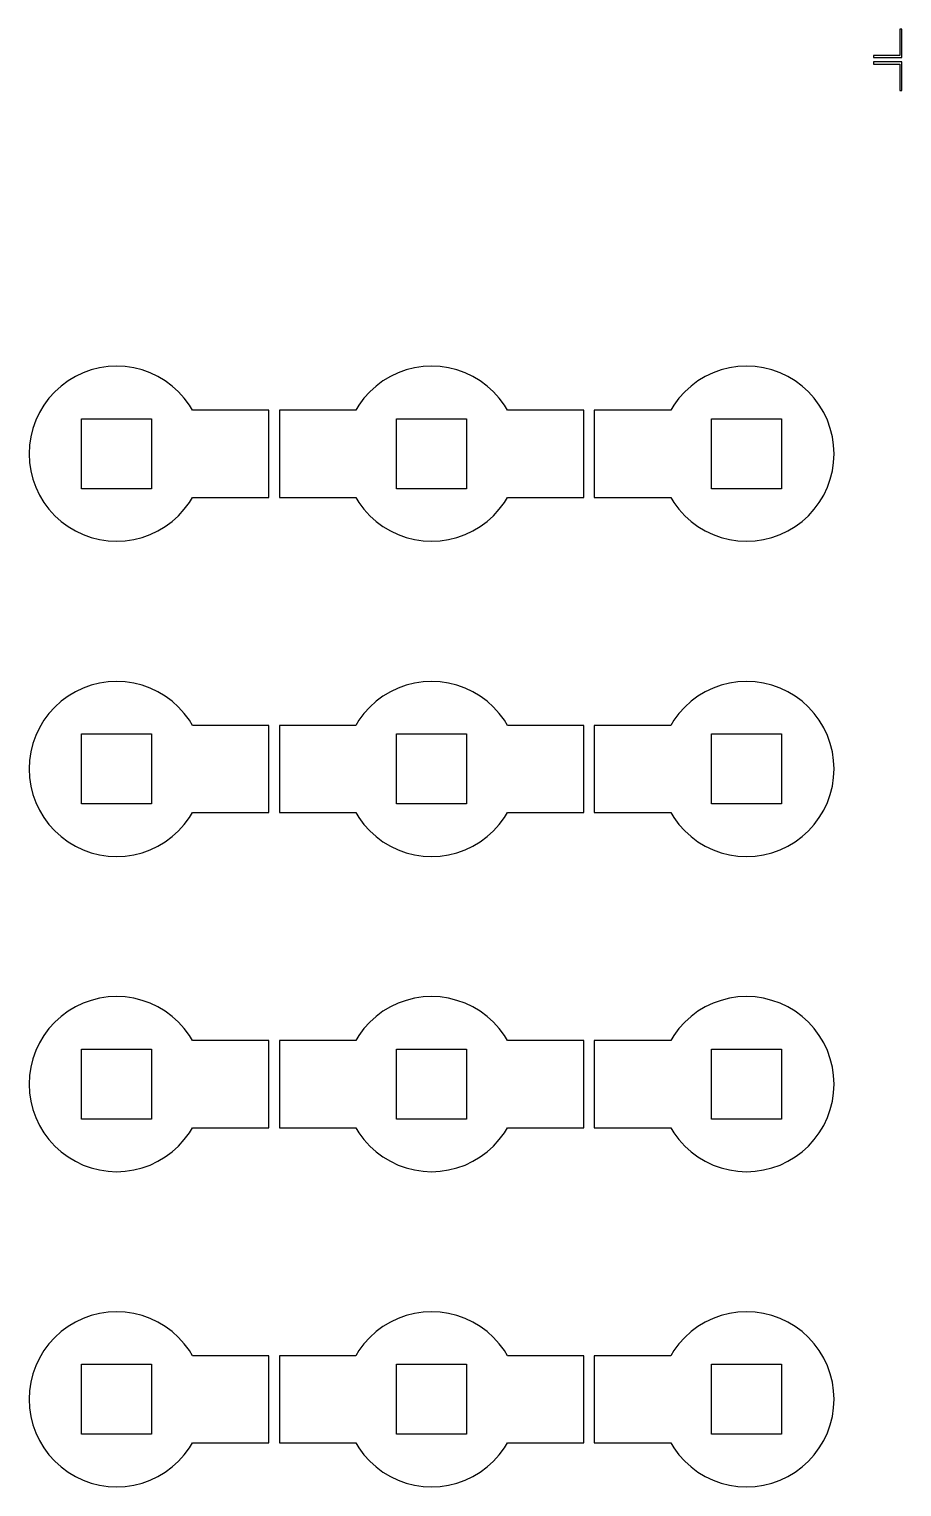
# Model space of a CAD drawing. Extents: x -73 to 181, y -8 to 80.
# Drawn here: x 29 to 53.94, y 38 to 79.62 of the extents above; entities that cross this region are included whole.
import ezdxf

# ---------------------------------------------------------------- set-up
doc = ezdxf.new("R2010")
doc.units = 0

msp = doc.modelspace()

# ---------------------------------------------------------------- linework, layer by layer
for p, q in [((53.9375, 79.625), (53.875, 79.625)), ((53.875, 79.625), (53.875, 78.875)), ((53.9375, 78.8125), (53.9375, 79.625)), ((53.875, 78.875), (53.125, 78.875)), ((53.125, 78.875), (53.125, 78.8125)), ((53.125, 78.8125), (53.9375, 78.8125)), ((53.9375, 78.6875), (53.125, 78.6875)), ((53.125, 78.6875), (53.125, 78.625)), ((53.9375, 77.875), (53.9375, 78.6875)), ((53.125, 78.625), (53.875, 78.625)), ((53.875, 78.625), (53.875, 77.875)), ((53.875, 77.875), (53.9375, 77.875)), ((31.0123, 69.952), (30.7743, 69.8923)), ((31.255, 69.988), (31.0123, 69.952)), ((31.5, 70), (31.255, 69.988)), ((31.7451, 69.988), (31.5, 70)), ((31.9877, 69.952), (31.7451, 69.988)), ((32.2257, 69.8923), (31.9877, 69.952)), ((40.0123, 69.952), (39.7743, 69.8923)), ((40.2549, 69.988), (40.0123, 69.952)), ((40.5, 70), (40.2549, 69.988)), ((40.7451, 69.988), (40.5, 70)), ((40.9877, 69.952), (40.7451, 69.988)), ((41.2257, 69.8923), (40.9877, 69.952)), ((49.0123, 69.952), (48.7743, 69.8923)), ((49.2549, 69.988), (49.0123, 69.952)), ((49.5, 70), (49.2549, 69.988)), ((49.745, 69.988), (49.5, 70)), ((49.9877, 69.952), (49.745, 69.988)), ((50.2257, 69.8923), (49.9877, 69.952)), ((30.1111, 69.5787), (29.914, 69.4325)), ((30.3215, 69.7048), (30.1111, 69.5787)), ((30.5433, 69.8097), (30.3215, 69.7048)), ((30.7743, 69.8923), (30.5433, 69.8097)), ((32.4567, 69.8097), (32.2257, 69.8923)), ((32.6785, 69.7048), (32.4567, 69.8097)), ((32.8889, 69.5787), (32.6785, 69.7048)), ((33.086, 69.4325), (32.8889, 69.5787)), ((39.1111, 69.5787), (38.914, 69.4325)), ((39.3215, 69.7048), (39.1111, 69.5787)), ((39.5433, 69.8097), (39.3215, 69.7048)), ((39.7743, 69.8923), (39.5433, 69.8097)), ((41.4567, 69.8097), (41.2257, 69.8923)), ((41.6785, 69.7048), (41.4567, 69.8097)), ((41.8889, 69.5787), (41.6785, 69.7048)), ((42.086, 69.4325), (41.8889, 69.5787)), ((48.1111, 69.5787), (47.914, 69.4325)), ((48.3215, 69.7048), (48.1111, 69.5787)), ((48.5433, 69.8097), (48.3215, 69.7048)), ((48.7743, 69.8923), (48.5433, 69.8097)), ((50.4567, 69.8097), (50.2257, 69.8923)), ((50.6785, 69.7048), (50.4567, 69.8097)), ((50.8889, 69.5787), (50.6785, 69.7048)), ((51.086, 69.4325), (50.8889, 69.5787)), ((29.7322, 69.2678), (29.5675, 69.086)), ((29.914, 69.4325), (29.7322, 69.2678)), ((33.2678, 69.2678), (33.086, 69.4325)), ((33.4325, 69.086), (33.2678, 69.2678)), ((38.7322, 69.2678), (38.5675, 69.086)), ((38.914, 69.4325), (38.7322, 69.2678)), ((42.2678, 69.2678), (42.086, 69.4325)), ((42.4325, 69.086), (42.2678, 69.2678)), ((47.7322, 69.2678), (47.5675, 69.086)), ((47.914, 69.4325), (47.7322, 69.2678)), ((51.2678, 69.2678), (51.086, 69.4325)), ((51.4325, 69.086), (51.2678, 69.2678)), ((29.4213, 68.8889), (29.2952, 68.6785)), ((29.5675, 69.086), (29.4213, 68.8889)), ((33.5787, 68.8889), (33.4325, 69.086)), ((33.6649, 68.745), (33.5787, 68.8889)), ((35.85, 68.745), (33.6649, 68.745)), ((35.85, 66.255), (35.85, 68.745)), ((38.3351, 68.745), (36.15, 68.745)), ((36.15, 68.745), (36.15, 66.255)), ((38.4213, 68.8889), (38.3351, 68.745)), ((38.5675, 69.086), (38.4213, 68.8889)), ((42.5787, 68.8889), (42.4325, 69.086)), ((42.6649, 68.745), (42.5787, 68.8889)), ((44.85, 68.745), (42.6649, 68.745)), ((44.85, 66.255), (44.85, 68.745)), ((47.3351, 68.745), (45.15, 68.745)), ((45.15, 68.745), (45.15, 66.255)), ((47.4213, 68.8889), (47.3351, 68.745)), ((47.5675, 69.086), (47.4213, 68.8889)), ((51.5787, 68.8889), (51.4325, 69.086)), ((51.7048, 68.6785), (51.5787, 68.8889)), ((29.1903, 68.4567), (29.1077, 68.2257)), ((29.2952, 68.6785), (29.1903, 68.4567)), ((30.5, 66.5), (30.5, 68.5)), ((30.5, 68.5), (32.5, 68.5)), ((32.5, 68.5), (32.5, 66.5)), ((39.5, 66.5), (39.5, 68.5)), ((39.5, 68.5), (41.5, 68.5)), ((41.5, 68.5), (41.5, 66.5)), ((48.5, 66.5), (48.5, 68.5)), ((48.5, 68.5), (50.5, 68.5)), ((50.5, 68.5), (50.5, 66.5)), ((51.8097, 68.4567), (51.7048, 68.6785)), ((51.8923, 68.2257), (51.8097, 68.4567)), ((29.048, 67.9877), (29.012, 67.745)), ((29.1077, 68.2257), (29.048, 67.9877)), ((51.952, 67.9877), (51.8923, 68.2257)), ((51.988, 67.745), (51.952, 67.9877)), ((29.012, 67.745), (29, 67.5)), ((29, 67.5), (29.012, 67.255)), ((52, 67.5), (51.988, 67.745)), ((51.988, 67.255), (52, 67.5)), ((29.012, 67.255), (29.048, 67.0123)), ((51.952, 67.0123), (51.988, 67.255)), ((29.048, 67.0123), (29.1077, 66.7743)), ((29.1077, 66.7743), (29.1903, 66.5433)), ((51.8097, 66.5433), (51.8923, 66.7743)), ((51.8923, 66.7743), (51.952, 67.0123)), ((29.1903, 66.5433), (29.2952, 66.3215)), ((29.2952, 66.3215), (29.4213, 66.1111)), ((32.5, 66.5), (30.5, 66.5)), ((33.5787, 66.1111), (33.6649, 66.255)), ((33.6649, 66.255), (35.85, 66.255)), ((36.15, 66.255), (38.3351, 66.255)), ((38.3351, 66.255), (38.4213, 66.1111)), ((41.5, 66.5), (39.5, 66.5)), ((42.5787, 66.1111), (42.6649, 66.255)), ((42.6649, 66.255), (44.85, 66.255)), ((45.15, 66.255), (47.3351, 66.255)), ((47.3351, 66.255), (47.4213, 66.1111)), ((50.5, 66.5), (48.5, 66.5)), ((51.5787, 66.1111), (51.7048, 66.3215)), ((51.7048, 66.3215), (51.8097, 66.5433)), ((29.4213, 66.1111), (29.5675, 65.914)), ((29.5675, 65.914), (29.7322, 65.7322)), ((33.2678, 65.7322), (33.4325, 65.914)), ((33.4325, 65.914), (33.5787, 66.1111)), ((38.4213, 66.1111), (38.5675, 65.914)), ((38.5675, 65.914), (38.7322, 65.7322)), ((42.2678, 65.7322), (42.4325, 65.914)), ((42.4325, 65.914), (42.5787, 66.1111)), ((47.4213, 66.1111), (47.5675, 65.914)), ((47.5675, 65.914), (47.7322, 65.7322)), ((51.2678, 65.7322), (51.4325, 65.914)), ((51.4325, 65.914), (51.5787, 66.1111)), ((29.7322, 65.7322), (29.914, 65.5675)), ((29.914, 65.5675), (30.1111, 65.4213)), ((30.1111, 65.4213), (30.3215, 65.2952)), ((32.6785, 65.2952), (32.8889, 65.4213)), ((32.8889, 65.4213), (33.086, 65.5675)), ((33.086, 65.5675), (33.2678, 65.7322)), ((38.7322, 65.7322), (38.914, 65.5675)), ((38.914, 65.5675), (39.1111, 65.4213)), ((39.1111, 65.4213), (39.3215, 65.2952)), ((41.6785, 65.2952), (41.8889, 65.4213)), ((41.8889, 65.4213), (42.086, 65.5675)), ((42.086, 65.5675), (42.2678, 65.7322)), ((47.7322, 65.7322), (47.914, 65.5675)), ((47.914, 65.5675), (48.1111, 65.4213)), ((48.1111, 65.4213), (48.3215, 65.2952)), ((50.6785, 65.2952), (50.8889, 65.4213)), ((50.8889, 65.4213), (51.086, 65.5675)), ((51.086, 65.5675), (51.2678, 65.7322)), ((30.3215, 65.2952), (30.5433, 65.1903)), ((30.5433, 65.1903), (30.7743, 65.1077)), ((30.7743, 65.1077), (31.0123, 65.048)), ((31.0123, 65.048), (31.255, 65.012)), ((31.255, 65.012), (31.5, 65)), ((31.5, 65), (31.7451, 65.012)), ((31.7451, 65.012), (31.9877, 65.048)), ((31.9877, 65.048), (32.2257, 65.1077)), ((32.2257, 65.1077), (32.4567, 65.1903)), ((32.4567, 65.1903), (32.6785, 65.2952)), ((39.3215, 65.2952), (39.5433, 65.1903)), ((39.5433, 65.1903), (39.7743, 65.1077)), ((39.7743, 65.1077), (40.0123, 65.048)), ((40.0123, 65.048), (40.2549, 65.012)), ((40.2549, 65.012), (40.5, 65)), ((40.5, 65), (40.7451, 65.012)), ((40.7451, 65.012), (40.9877, 65.048)), ((40.9877, 65.048), (41.2257, 65.1077)), ((41.2257, 65.1077), (41.4567, 65.1903)), ((41.4567, 65.1903), (41.6785, 65.2952)), ((48.3215, 65.2952), (48.5433, 65.1903)), ((48.5433, 65.1903), (48.7743, 65.1077)), ((48.7743, 65.1077), (49.0123, 65.048)), ((49.0123, 65.048), (49.2549, 65.012)), ((49.2549, 65.012), (49.5, 65)), ((49.5, 65), (49.745, 65.012)), ((49.745, 65.012), (49.9877, 65.048)), ((49.9877, 65.048), (50.2257, 65.1077)), ((50.2257, 65.1077), (50.4567, 65.1903)), ((50.4567, 65.1903), (50.6785, 65.2952)), ((30.5433, 60.8097), (30.3215, 60.7048)), ((30.7743, 60.8923), (30.5433, 60.8097)), ((31.0123, 60.952), (30.7743, 60.8923)), ((31.255, 60.988), (31.0123, 60.952)), ((31.5, 61), (31.255, 60.988)), ((31.7451, 60.988), (31.5, 61)), ((31.9877, 60.952), (31.7451, 60.988)), ((32.2257, 60.8923), (31.9877, 60.952)), ((32.4567, 60.8097), (32.2257, 60.8923)), ((32.6785, 60.7048), (32.4567, 60.8097)), ((39.5433, 60.8097), (39.3215, 60.7048)), ((39.7743, 60.8923), (39.5433, 60.8097)), ((40.0123, 60.952), (39.7743, 60.8923)), ((40.2549, 60.988), (40.0123, 60.952)), ((40.5, 61), (40.2549, 60.988)), ((40.7451, 60.988), (40.5, 61)), ((40.9877, 60.952), (40.7451, 60.988)), ((41.2257, 60.8923), (40.9877, 60.952)), ((41.4567, 60.8097), (41.2257, 60.8923)), ((41.6785, 60.7048), (41.4567, 60.8097)), ((48.5433, 60.8097), (48.3215, 60.7048)), ((48.7743, 60.8923), (48.5433, 60.8097)), ((49.0123, 60.952), (48.7743, 60.8923)), ((49.2549, 60.988), (49.0123, 60.952)), ((49.5, 61), (49.2549, 60.988)), ((49.745, 60.988), (49.5, 61)), ((49.9877, 60.952), (49.745, 60.988)), ((50.2257, 60.8923), (49.9877, 60.952)), ((50.4567, 60.8097), (50.2257, 60.8923)), ((50.6785, 60.7048), (50.4567, 60.8097)), ((29.914, 60.4325), (29.7322, 60.2678)), ((30.1111, 60.5787), (29.914, 60.4325)), ((30.3215, 60.7048), (30.1111, 60.5787)), ((32.8889, 60.5787), (32.6785, 60.7048)), ((33.086, 60.4325), (32.8889, 60.5787)), ((33.2678, 60.2678), (33.086, 60.4325)), ((38.914, 60.4325), (38.7322, 60.2678)), ((39.1111, 60.5787), (38.914, 60.4325)), ((39.3215, 60.7048), (39.1111, 60.5787)), ((41.8889, 60.5787), (41.6785, 60.7048)), ((42.086, 60.4325), (41.8889, 60.5787)), ((42.2678, 60.2678), (42.086, 60.4325)), ((47.914, 60.4325), (47.7322, 60.2678)), ((48.1111, 60.5787), (47.914, 60.4325)), ((48.3215, 60.7048), (48.1111, 60.5787)), ((50.8889, 60.5787), (50.6785, 60.7048)), ((51.086, 60.4325), (50.8889, 60.5787)), ((51.2678, 60.2678), (51.086, 60.4325)), ((29.5675, 60.086), (29.4213, 59.8889)), ((29.7322, 60.2678), (29.5675, 60.086)), ((33.4325, 60.086), (33.2678, 60.2678)), ((33.5787, 59.8889), (33.4325, 60.086)), ((38.5675, 60.086), (38.4213, 59.8889)), ((38.7322, 60.2678), (38.5675, 60.086)), ((42.4325, 60.086), (42.2678, 60.2678)), ((42.5787, 59.8889), (42.4325, 60.086)), ((47.5675, 60.086), (47.4213, 59.8889)), ((47.7322, 60.2678), (47.5675, 60.086)), ((51.4325, 60.086), (51.2678, 60.2678)), ((51.5787, 59.8889), (51.4325, 60.086)), ((29.2952, 59.6785), (29.1903, 59.4567)), ((29.4213, 59.8889), (29.2952, 59.6785)), ((33.6649, 59.745), (33.5787, 59.8889)), ((35.85, 59.745), (33.6649, 59.745)), ((35.85, 57.255), (35.85, 59.745)), ((38.3351, 59.745), (36.15, 59.745)), ((36.15, 59.745), (36.15, 57.255)), ((38.4213, 59.8889), (38.3351, 59.745)), ((42.6649, 59.745), (42.5787, 59.8889)), ((44.85, 59.745), (42.6649, 59.745)), ((44.85, 57.255), (44.85, 59.745)), ((47.3351, 59.745), (45.15, 59.745)), ((45.15, 59.745), (45.15, 57.255)), ((47.4213, 59.8889), (47.3351, 59.745)), ((51.7048, 59.6785), (51.5787, 59.8889)), ((51.8097, 59.4567), (51.7048, 59.6785)), ((29.1077, 59.2257), (29.048, 58.9877)), ((29.1903, 59.4567), (29.1077, 59.2257)), ((30.5, 57.5), (30.5, 59.5)), ((30.5, 59.5), (32.5, 59.5)), ((32.5, 59.5), (32.5, 57.5)), ((39.5, 57.5), (39.5, 59.5)), ((39.5, 59.5), (41.5, 59.5)), ((41.5, 59.5), (41.5, 57.5)), ((48.5, 57.5), (48.5, 59.5)), ((48.5, 59.5), (50.5, 59.5)), ((50.5, 59.5), (50.5, 57.5)), ((51.8923, 59.2257), (51.8097, 59.4567)), ((51.952, 58.9877), (51.8923, 59.2257)), ((29.012, 58.745), (29, 58.5)), ((29.048, 58.9877), (29.012, 58.745)), ((51.988, 58.745), (51.952, 58.9877)), ((52, 58.5), (51.988, 58.745)), ((29, 58.5), (29.012, 58.255)), ((51.988, 58.255), (52, 58.5)), ((29.012, 58.255), (29.048, 58.0123)), ((29.048, 58.0123), (29.1077, 57.7743)), ((51.8923, 57.7743), (51.952, 58.0123)), ((51.952, 58.0123), (51.988, 58.255)), ((29.1077, 57.7743), (29.1903, 57.5433)), ((29.1903, 57.5433), (29.2952, 57.3215)), ((32.5, 57.5), (30.5, 57.5)), ((41.5, 57.5), (39.5, 57.5)), ((50.5, 57.5), (48.5, 57.5)), ((51.7048, 57.3215), (51.8097, 57.5433)), ((51.8097, 57.5433), (51.8923, 57.7743)), ((29.2952, 57.3215), (29.4213, 57.1111)), ((29.4213, 57.1111), (29.5675, 56.914)), ((33.4325, 56.914), (33.5787, 57.1111)), ((33.5787, 57.1111), (33.6649, 57.255)), ((33.6649, 57.255), (35.85, 57.255)), ((36.15, 57.255), (38.3351, 57.255)), ((38.3351, 57.255), (38.4213, 57.1111)), ((38.4213, 57.1111), (38.5675, 56.914)), ((42.4325, 56.914), (42.5787, 57.1111)), ((42.5787, 57.1111), (42.6649, 57.255)), ((42.6649, 57.255), (44.85, 57.255)), ((45.15, 57.255), (47.3351, 57.255)), ((47.3351, 57.255), (47.4213, 57.1111)), ((47.4213, 57.1111), (47.5675, 56.914)), ((51.4325, 56.914), (51.5787, 57.1111)), ((51.5787, 57.1111), (51.7048, 57.3215)), ((29.5675, 56.914), (29.7322, 56.7322)), ((29.7322, 56.7322), (29.914, 56.5675)), ((33.086, 56.5675), (33.2678, 56.7322)), ((33.2678, 56.7322), (33.4325, 56.914)), ((38.5675, 56.914), (38.7322, 56.7322)), ((38.7322, 56.7322), (38.914, 56.5675)), ((42.086, 56.5675), (42.2678, 56.7322)), ((42.2678, 56.7322), (42.4325, 56.914)), ((47.5675, 56.914), (47.7322, 56.7322)), ((47.7322, 56.7322), (47.914, 56.5675)), ((51.086, 56.5675), (51.2678, 56.7322)), ((51.2678, 56.7322), (51.4325, 56.914)), ((29.914, 56.5675), (30.1111, 56.4213)), ((30.1111, 56.4213), (30.3215, 56.2952)), ((30.3215, 56.2952), (30.5433, 56.1903)), ((32.4567, 56.1903), (32.6785, 56.2952)), ((32.6785, 56.2952), (32.8889, 56.4213)), ((32.8889, 56.4213), (33.086, 56.5675)), ((38.914, 56.5675), (39.1111, 56.4213)), ((39.1111, 56.4213), (39.3215, 56.2952)), ((39.3215, 56.2952), (39.5433, 56.1903)), ((41.4567, 56.1903), (41.6785, 56.2952)), ((41.6785, 56.2952), (41.8889, 56.4213)), ((41.8889, 56.4213), (42.086, 56.5675)), ((47.914, 56.5675), (48.1111, 56.4213)), ((48.1111, 56.4213), (48.3215, 56.2952)), ((48.3215, 56.2952), (48.5433, 56.1903)), ((50.4567, 56.1903), (50.6785, 56.2952)), ((50.6785, 56.2952), (50.8889, 56.4213)), ((50.8889, 56.4213), (51.086, 56.5675)), ((30.5433, 56.1903), (30.7743, 56.1077)), ((30.7743, 56.1077), (31.0123, 56.048)), ((31.0123, 56.048), (31.255, 56.012)), ((31.255, 56.012), (31.5, 56)), ((31.5, 56), (31.7451, 56.012)), ((31.7451, 56.012), (31.9877, 56.048)), ((31.9877, 56.048), (32.2257, 56.1077)), ((32.2257, 56.1077), (32.4567, 56.1903)), ((39.5433, 56.1903), (39.7743, 56.1077)), ((39.7743, 56.1077), (40.0123, 56.048)), ((40.0123, 56.048), (40.2549, 56.012)), ((40.2549, 56.012), (40.5, 56)), ((40.5, 56), (40.7451, 56.012)), ((40.7451, 56.012), (40.9877, 56.048)), ((40.9877, 56.048), (41.2257, 56.1077)), ((41.2257, 56.1077), (41.4567, 56.1903)), ((48.5433, 56.1903), (48.7743, 56.1077)), ((48.7743, 56.1077), (49.0123, 56.048)), ((49.0123, 56.048), (49.2549, 56.012)), ((49.2549, 56.012), (49.5, 56)), ((49.5, 56), (49.745, 56.012)), ((49.745, 56.012), (49.9877, 56.048)), ((49.9877, 56.048), (50.2257, 56.1077)), ((50.2257, 56.1077), (50.4567, 56.1903)), ((30.3215, 51.7048), (30.1111, 51.5787)), ((30.5433, 51.8097), (30.3215, 51.7048)), ((30.7743, 51.8923), (30.5433, 51.8097)), ((31.0123, 51.952), (30.7743, 51.8923)), ((31.255, 51.988), (31.0123, 51.952)), ((31.5, 52), (31.255, 51.988)), ((31.7451, 51.988), (31.5, 52)), ((31.9877, 51.952), (31.7451, 51.988)), ((32.2257, 51.8923), (31.9877, 51.952)), ((32.4567, 51.8097), (32.2257, 51.8923)), ((32.6785, 51.7048), (32.4567, 51.8097)), ((32.8889, 51.5787), (32.6785, 51.7048)), ((39.3215, 51.7048), (39.1111, 51.5787)), ((39.5433, 51.8097), (39.3215, 51.7048)), ((39.7743, 51.8923), (39.5433, 51.8097)), ((40.0123, 51.952), (39.7743, 51.8923)), ((40.2549, 51.988), (40.0123, 51.952)), ((40.5, 52), (40.2549, 51.988)), ((40.7451, 51.988), (40.5, 52)), ((40.9877, 51.952), (40.7451, 51.988)), ((41.2257, 51.8923), (40.9877, 51.952)), ((41.4567, 51.8097), (41.2257, 51.8923)), ((41.6785, 51.7048), (41.4567, 51.8097)), ((41.8889, 51.5787), (41.6785, 51.7048)), ((48.3215, 51.7048), (48.1111, 51.5787)), ((48.5433, 51.8097), (48.3215, 51.7048)), ((48.7743, 51.8923), (48.5433, 51.8097)), ((49.0123, 51.952), (48.7743, 51.8923)), ((49.2549, 51.988), (49.0123, 51.952)), ((49.5, 52), (49.2549, 51.988)), ((49.745, 51.988), (49.5, 52)), ((49.9877, 51.952), (49.745, 51.988)), ((50.2257, 51.8923), (49.9877, 51.952)), ((50.4567, 51.8097), (50.2257, 51.8923)), ((50.6785, 51.7048), (50.4567, 51.8097)), ((50.8889, 51.5787), (50.6785, 51.7048)), ((29.7322, 51.2678), (29.5675, 51.086)), ((29.914, 51.4325), (29.7322, 51.2678)), ((30.1111, 51.5787), (29.914, 51.4325)), ((33.086, 51.4325), (32.8889, 51.5787)), ((33.2678, 51.2678), (33.086, 51.4325)), ((33.4325, 51.086), (33.2678, 51.2678)), ((38.7322, 51.2678), (38.5675, 51.086)), ((38.914, 51.4325), (38.7322, 51.2678)), ((39.1111, 51.5787), (38.914, 51.4325)), ((42.086, 51.4325), (41.8889, 51.5787)), ((42.2678, 51.2678), (42.086, 51.4325)), ((42.4325, 51.086), (42.2678, 51.2678)), ((47.7322, 51.2678), (47.5675, 51.086)), ((47.914, 51.4325), (47.7322, 51.2678)), ((48.1111, 51.5787), (47.914, 51.4325)), ((51.086, 51.4325), (50.8889, 51.5787)), ((51.2678, 51.2678), (51.086, 51.4325)), ((51.4325, 51.086), (51.2678, 51.2678)), ((29.4213, 50.8889), (29.2952, 50.6785)), ((29.5675, 51.086), (29.4213, 50.8889)), ((33.5787, 50.8889), (33.4325, 51.086)), ((33.6649, 50.745), (33.5787, 50.8889)), ((38.4213, 50.8889), (38.3351, 50.745)), ((38.5675, 51.086), (38.4213, 50.8889)), ((42.5787, 50.8889), (42.4325, 51.086)), ((42.6649, 50.745), (42.5787, 50.8889)), ((47.4213, 50.8889), (47.3351, 50.745)), ((47.5675, 51.086), (47.4213, 50.8889)), ((51.5787, 50.8889), (51.4325, 51.086)), ((51.7048, 50.6785), (51.5787, 50.8889)), ((29.1903, 50.4567), (29.1077, 50.2257)), ((29.2952, 50.6785), (29.1903, 50.4567)), ((30.5, 48.5), (30.5, 50.5)), ((30.5, 50.5), (32.5, 50.5)), ((32.5, 50.5), (32.5, 48.5)), ((35.85, 50.745), (33.6649, 50.745)), ((35.85, 48.255), (35.85, 50.745)), ((38.3351, 50.745), (36.15, 50.745)), ((36.15, 50.745), (36.15, 48.255)), ((39.5, 48.5), (39.5, 50.5)), ((39.5, 50.5), (41.5, 50.5)), ((41.5, 50.5), (41.5, 48.5)), ((44.85, 50.745), (42.6649, 50.745)), ((44.85, 48.255), (44.85, 50.745)), ((47.3351, 50.745), (45.15, 50.745)), ((45.15, 50.745), (45.15, 48.255)), ((48.5, 48.5), (48.5, 50.5)), ((48.5, 50.5), (50.5, 50.5)), ((50.5, 50.5), (50.5, 48.5)), ((51.8097, 50.4567), (51.7048, 50.6785)), ((51.8923, 50.2257), (51.8097, 50.4567)), ((29.048, 49.9877), (29.012, 49.745)), ((29.1077, 50.2257), (29.048, 49.9877)), ((51.952, 49.9877), (51.8923, 50.2257)), ((51.988, 49.745), (51.952, 49.9877)), ((29.012, 49.745), (29, 49.5)), ((52, 49.5), (51.988, 49.745)), ((29, 49.5), (29.012, 49.255)), ((29.012, 49.255), (29.048, 49.0123)), ((51.952, 49.0123), (51.988, 49.255)), ((51.988, 49.255), (52, 49.5)), ((29.048, 49.0123), (29.1077, 48.7743)), ((29.1077, 48.7743), (29.1903, 48.5433)), ((51.8097, 48.5433), (51.8923, 48.7743)), ((51.8923, 48.7743), (51.952, 49.0123)), ((29.1903, 48.5433), (29.2952, 48.3215)), ((29.2952, 48.3215), (29.4213, 48.1111)), ((32.5, 48.5), (30.5, 48.5)), ((41.5, 48.5), (39.5, 48.5)), ((50.5, 48.5), (48.5, 48.5)), ((51.5787, 48.1111), (51.7048, 48.3215)), ((51.7048, 48.3215), (51.8097, 48.5433)), ((29.4213, 48.1111), (29.5675, 47.914)), ((29.5675, 47.914), (29.7322, 47.7322)), ((33.2678, 47.7322), (33.4325, 47.914)), ((33.4325, 47.914), (33.5787, 48.1111)), ((33.5787, 48.1111), (33.6649, 48.255)), ((33.6649, 48.255), (35.85, 48.255)), ((36.15, 48.255), (38.3351, 48.255)), ((38.3351, 48.255), (38.4213, 48.1111)), ((38.4213, 48.1111), (38.5675, 47.914)), ((38.5675, 47.914), (38.7322, 47.7322)), ((42.2678, 47.7322), (42.4325, 47.914)), ((42.4325, 47.914), (42.5787, 48.1111)), ((42.5787, 48.1111), (42.6649, 48.255)), ((42.6649, 48.255), (44.85, 48.255)), ((45.15, 48.255), (47.3351, 48.255)), ((47.3351, 48.255), (47.4213, 48.1111)), ((47.4213, 48.1111), (47.5675, 47.914)), ((47.5675, 47.914), (47.7322, 47.7322)), ((51.2678, 47.7322), (51.4325, 47.914)), ((51.4325, 47.914), (51.5787, 48.1111)), ((29.7322, 47.7322), (29.914, 47.5675)), ((29.914, 47.5675), (30.1111, 47.4213)), ((32.8889, 47.4213), (33.086, 47.5675)), ((33.086, 47.5675), (33.2678, 47.7322)), ((38.7322, 47.7322), (38.914, 47.5675)), ((38.914, 47.5675), (39.1111, 47.4213)), ((41.8889, 47.4213), (42.086, 47.5675)), ((42.086, 47.5675), (42.2678, 47.7322)), ((47.7322, 47.7322), (47.914, 47.5675)), ((47.914, 47.5675), (48.1111, 47.4213)), ((50.8889, 47.4213), (51.086, 47.5675)), ((51.086, 47.5675), (51.2678, 47.7322)), ((30.1111, 47.4213), (30.3215, 47.2952)), ((30.3215, 47.2952), (30.5433, 47.1903)), ((30.5433, 47.1903), (30.7743, 47.1077)), ((30.7743, 47.1077), (31.0123, 47.048)), ((31.0123, 47.048), (31.255, 47.012)), ((31.7451, 47.012), (31.9877, 47.048)), ((31.9877, 47.048), (32.2257, 47.1077)), ((32.2257, 47.1077), (32.4567, 47.1903)), ((32.4567, 47.1903), (32.6785, 47.2952)), ((32.6785, 47.2952), (32.8889, 47.4213)), ((39.1111, 47.4213), (39.3215, 47.2952)), ((39.3215, 47.2952), (39.5433, 47.1903)), ((39.5433, 47.1903), (39.7743, 47.1077)), ((39.7743, 47.1077), (40.0123, 47.048)), ((40.0123, 47.048), (40.2549, 47.012)), ((40.7451, 47.012), (40.9877, 47.048)), ((40.9877, 47.048), (41.2257, 47.1077)), ((41.2257, 47.1077), (41.4567, 47.1903)), ((41.4567, 47.1903), (41.6785, 47.2952)), ((41.6785, 47.2952), (41.8889, 47.4213)), ((48.1111, 47.4213), (48.3215, 47.2952)), ((48.3215, 47.2952), (48.5433, 47.1903)), ((48.5433, 47.1903), (48.7743, 47.1077)), ((48.7743, 47.1077), (49.0123, 47.048)), ((49.0123, 47.048), (49.2549, 47.012)), ((49.745, 47.012), (49.9877, 47.048)), ((49.9877, 47.048), (50.2257, 47.1077)), ((50.2257, 47.1077), (50.4567, 47.1903)), ((50.4567, 47.1903), (50.6785, 47.2952)), ((50.6785, 47.2952), (50.8889, 47.4213)), ((31.255, 47.012), (31.5, 47)), ((31.5, 47), (31.7451, 47.012)), ((40.2549, 47.012), (40.5, 47)), ((40.5, 47), (40.7451, 47.012)), ((49.2549, 47.012), (49.5, 47)), ((49.5, 47), (49.745, 47.012)), ((30.7743, 42.8923), (30.5433, 42.8097)), ((31.0123, 42.952), (30.7743, 42.8923)), ((31.255, 42.988), (31.0123, 42.952)), ((31.5, 43), (31.255, 42.988)), ((31.7451, 42.988), (31.5, 43)), ((31.9877, 42.952), (31.7451, 42.988)), ((32.2257, 42.8923), (31.9877, 42.952)), ((32.4567, 42.8097), (32.2257, 42.8923)), ((39.7743, 42.8923), (39.5433, 42.8097)), ((40.0123, 42.952), (39.7743, 42.8923)), ((40.2549, 42.988), (40.0123, 42.952)), ((40.5, 43), (40.2549, 42.988)), ((40.7451, 42.988), (40.5, 43)), ((40.9877, 42.952), (40.7451, 42.988)), ((41.2257, 42.8923), (40.9877, 42.952)), ((41.4567, 42.8097), (41.2257, 42.8923)), ((48.7743, 42.8923), (48.5433, 42.8097)), ((49.0123, 42.952), (48.7743, 42.8923)), ((49.2549, 42.988), (49.0123, 42.952)), ((49.5, 43), (49.2549, 42.988)), ((49.745, 42.988), (49.5, 43)), ((49.9877, 42.952), (49.745, 42.988)), ((50.2257, 42.8923), (49.9877, 42.952)), ((50.4567, 42.8097), (50.2257, 42.8923)), ((30.1111, 42.5787), (29.914, 42.4325)), ((30.3215, 42.7048), (30.1111, 42.5787)), ((30.5433, 42.8097), (30.3215, 42.7048)), ((32.6785, 42.7048), (32.4567, 42.8097)), ((32.8889, 42.5787), (32.6785, 42.7048)), ((33.086, 42.4325), (32.8889, 42.5787)), ((39.1111, 42.5787), (38.914, 42.4325)), ((39.3215, 42.7048), (39.1111, 42.5787)), ((39.5433, 42.8097), (39.3215, 42.7048)), ((41.6785, 42.7048), (41.4567, 42.8097)), ((41.8889, 42.5787), (41.6785, 42.7048)), ((42.086, 42.4325), (41.8889, 42.5787)), ((48.1111, 42.5787), (47.914, 42.4325)), ((48.3215, 42.7048), (48.1111, 42.5787)), ((48.5433, 42.8097), (48.3215, 42.7048)), ((50.6785, 42.7048), (50.4567, 42.8097)), ((50.8889, 42.5787), (50.6785, 42.7048)), ((51.086, 42.4325), (50.8889, 42.5787)), ((29.5675, 42.086), (29.4213, 41.8889)), ((29.7322, 42.2678), (29.5675, 42.086)), ((29.914, 42.4325), (29.7322, 42.2678)), ((33.2678, 42.2678), (33.086, 42.4325)), ((33.4325, 42.086), (33.2678, 42.2678)), ((33.5787, 41.8889), (33.4325, 42.086)), ((38.5675, 42.086), (38.4213, 41.8889)), ((38.7322, 42.2678), (38.5675, 42.086)), ((38.914, 42.4325), (38.7322, 42.2678)), ((42.2678, 42.2678), (42.086, 42.4325)), ((42.4325, 42.086), (42.2678, 42.2678)), ((42.5787, 41.8889), (42.4325, 42.086)), ((47.5675, 42.086), (47.4213, 41.8889)), ((47.7322, 42.2678), (47.5675, 42.086)), ((47.914, 42.4325), (47.7322, 42.2678)), ((51.2678, 42.2678), (51.086, 42.4325)), ((51.4325, 42.086), (51.2678, 42.2678)), ((51.5787, 41.8889), (51.4325, 42.086)), ((29.2952, 41.6785), (29.1903, 41.4567)), ((29.4213, 41.8889), (29.2952, 41.6785)), ((33.6649, 41.745), (33.5787, 41.8889)), ((35.85, 41.745), (33.6649, 41.745)), ((35.85, 39.255), (35.85, 41.745)), ((38.3351, 41.745), (36.15, 41.745)), ((36.15, 41.745), (36.15, 39.255)), ((38.4213, 41.8889), (38.3351, 41.745)), ((42.6649, 41.745), (42.5787, 41.8889)), ((44.85, 41.745), (42.6649, 41.745)), ((44.85, 39.255), (44.85, 41.745)), ((47.3351, 41.745), (45.15, 41.745)), ((45.15, 41.745), (45.15, 39.255)), ((47.4213, 41.8889), (47.3351, 41.745)), ((51.7048, 41.6785), (51.5787, 41.8889)), ((51.8097, 41.4567), (51.7048, 41.6785)), ((29.1077, 41.2257), (29.048, 40.9877)), ((29.1903, 41.4567), (29.1077, 41.2257)), ((30.5, 39.5), (30.5, 41.5)), ((30.5, 41.5), (32.5, 41.5)), ((32.5, 41.5), (32.5, 39.5)), ((39.5, 39.5), (39.5, 41.5)), ((39.5, 41.5), (41.5, 41.5)), ((41.5, 41.5), (41.5, 39.5)), ((48.5, 39.5), (48.5, 41.5)), ((48.5, 41.5), (50.5, 41.5)), ((50.5, 41.5), (50.5, 39.5)), ((51.8923, 41.2257), (51.8097, 41.4567)), ((51.952, 40.9877), (51.8923, 41.2257)), ((29.048, 40.9877), (29.012, 40.745)), ((51.988, 40.745), (51.952, 40.9877)), ((29.012, 40.745), (29, 40.5)), ((29, 40.5), (29.012, 40.255)), ((52, 40.5), (51.988, 40.745)), ((51.988, 40.255), (52, 40.5)), ((29.012, 40.255), (29.048, 40.0123)), ((29.048, 40.0123), (29.1077, 39.7743)), ((51.8923, 39.7743), (51.952, 40.0123)), ((51.952, 40.0123), (51.988, 40.255)), ((29.1077, 39.7743), (29.1903, 39.5433)), ((51.8097, 39.5433), (51.8923, 39.7743)), ((29.1903, 39.5433), (29.2952, 39.3215)), ((29.2952, 39.3215), (29.4213, 39.1111)), ((32.5, 39.5), (30.5, 39.5)), ((33.5787, 39.1111), (33.6649, 39.255)), ((33.6649, 39.255), (35.85, 39.255)), ((36.15, 39.255), (38.3351, 39.255)), ((38.3351, 39.255), (38.4213, 39.1111)), ((41.5, 39.5), (39.5, 39.5)), ((42.5787, 39.1111), (42.6649, 39.255)), ((42.6649, 39.255), (44.85, 39.255)), ((45.15, 39.255), (47.3351, 39.255)), ((47.3351, 39.255), (47.4213, 39.1111)), ((50.5, 39.5), (48.5, 39.5)), ((51.5787, 39.1111), (51.7048, 39.3215)), ((51.7048, 39.3215), (51.8097, 39.5433)), ((29.4213, 39.1111), (29.5675, 38.914)), ((29.5675, 38.914), (29.7322, 38.7322)), ((29.7322, 38.7322), (29.914, 38.5675)), ((33.086, 38.5675), (33.2678, 38.7322)), ((33.2678, 38.7322), (33.4325, 38.914)), ((33.4325, 38.914), (33.5787, 39.1111)), ((38.4213, 39.1111), (38.5675, 38.914)), ((38.5675, 38.914), (38.7322, 38.7322)), ((38.7322, 38.7322), (38.914, 38.5675)), ((42.086, 38.5675), (42.2678, 38.7322)), ((42.2678, 38.7322), (42.4325, 38.914)), ((42.4325, 38.914), (42.5787, 39.1111)), ((47.4213, 39.1111), (47.5675, 38.914)), ((47.5675, 38.914), (47.7322, 38.7322)), ((47.7322, 38.7322), (47.914, 38.5675)), ((51.086, 38.5675), (51.2678, 38.7322)), ((51.2678, 38.7322), (51.4325, 38.914)), ((51.4325, 38.914), (51.5787, 39.1111)), ((29.914, 38.5675), (30.1111, 38.4213)), ((30.1111, 38.4213), (30.3215, 38.2952)), ((30.3215, 38.2952), (30.5433, 38.1903)), ((32.4567, 38.1903), (32.6785, 38.2952)), ((32.6785, 38.2952), (32.8889, 38.4213)), ((32.8889, 38.4213), (33.086, 38.5675)), ((38.914, 38.5675), (39.1111, 38.4213)), ((39.1111, 38.4213), (39.3215, 38.2952)), ((39.3215, 38.2952), (39.5433, 38.1903)), ((41.4567, 38.1903), (41.6785, 38.2952)), ((41.6785, 38.2952), (41.8889, 38.4213)), ((41.8889, 38.4213), (42.086, 38.5675)), ((47.914, 38.5675), (48.1111, 38.4213)), ((48.1111, 38.4213), (48.3215, 38.2952)), ((48.3215, 38.2952), (48.5433, 38.1903)), ((50.4567, 38.1903), (50.6785, 38.2952)), ((50.6785, 38.2952), (50.8889, 38.4213)), ((50.8889, 38.4213), (51.086, 38.5675)), ((30.5433, 38.1903), (30.7743, 38.1077)), ((30.7743, 38.1077), (31.0123, 38.048)), ((31.0123, 38.048), (31.255, 38.012)), ((31.255, 38.012), (31.5, 38)), ((31.5, 38), (31.7451, 38.012)), ((31.7451, 38.012), (31.9877, 38.048)), ((31.9877, 38.048), (32.2257, 38.1077)), ((32.2257, 38.1077), (32.4567, 38.1903)), ((39.5433, 38.1903), (39.7743, 38.1077)), ((39.7743, 38.1077), (40.0123, 38.048)), ((40.0123, 38.048), (40.2549, 38.012)), ((40.2549, 38.012), (40.5, 38)), ((40.5, 38), (40.7451, 38.012)), ((40.7451, 38.012), (40.9877, 38.048)), ((40.9877, 38.048), (41.2257, 38.1077)), ((41.2257, 38.1077), (41.4567, 38.1903)), ((48.5433, 38.1903), (48.7743, 38.1077)), ((48.7743, 38.1077), (49.0123, 38.048)), ((49.0123, 38.048), (49.2549, 38.012)), ((49.2549, 38.012), (49.5, 38)), ((49.5, 38), (49.745, 38.012)), ((49.745, 38.012), (49.9877, 38.048)), ((49.9877, 38.048), (50.2257, 38.1077)), ((50.2257, 38.1077), (50.4567, 38.1903))]:
    msp.add_line(p, q)

doc.saveas('drawing.dxf')
